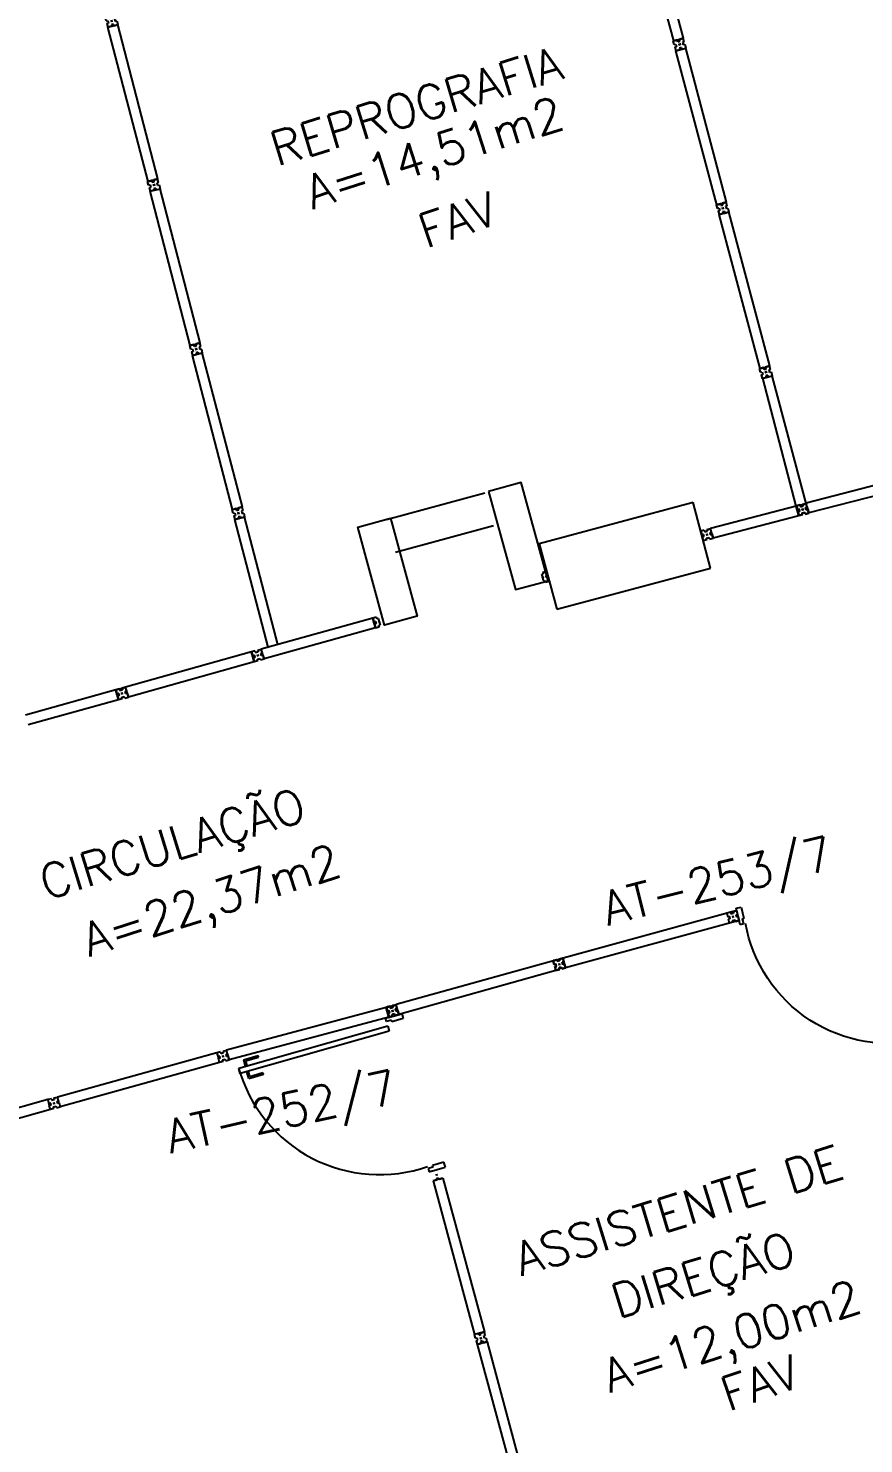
# Model space of a CAD drawing. Extents: x -165 to 137, y 302 to 416.
# Drawn here: x -111.31 to -106.38, y 326.5 to 334.86 of the extents above; entities that cross this region are included whole.
import ezdxf
from ezdxf.enums import TextEntityAlignment as Align

# ---------------------------------------------------------------- set-up
doc = ezdxf.new("R2010")
doc.units = 0
doc.header["$LTSCALE"] = 0.02
doc.header["$MEASUREMENT"] = 0
doc.layers.get('0').update_dxf_attribs({"linetype": 'CONTINUOUS'})
doc.layers.get('DEFPOINTS').update_dxf_attribs({"linetype": 'CONTINUOUS'})
for name, color, linetype in [('CENTRO_DE_CUSTO', 1, 'CONTINUOUS'), ('DIV', 2, 'CONTINUOUS'), ('ESTR', 3, 'CONTINUOUS'), ('TEXTO', 2, 'CONTINUOUS'), ('TEXTO-ENDEREÇO', 2, 'CONTINUOUS'), ('USO1', 2, 'CONTINUOUS'), ('ÁREA', 2, 'CONTINUOUS')]:
    doc.layers.add(name, color=color, linetype=linetype)
doc.styles.add('1', font='romans.shx', dxfattribs={"height": 1.1})
doc.styles.add('UNB-100', font='simplex.shx', dxfattribs={"height": 0.2})
doc.styles.add('UNB-100-1', font='simplex.shx', dxfattribs={"height": 0.2})
doc.dimstyles.new('1-600', dxfattribs={"dimtxt": 1.1, "dimasz": 2.5, "dimexe": 2, "dimexo": 4, "dimgap": 0.2, "dimtad": 1, "dimdec": 0, "dimzin": 4, "dimdsep": 46, "dimlunit": 6, "dimtxsty": '1', "dimblk1": 'NONE', "dimblk2": 'NONE', "dimsah": 1, "dimcen": 0, "dimclrd": 2, "dimclre": 2, "dimclrt": 2, "dimadec": 0, "dimazin": 0, "dimtfac": 1, "dimtdec": 0, "dimtmove": 2, "dimatfit": 3, "dimldrblk": 'NONE', "dimfxl": 0, "dimtolj": 1, "dimtzin": 0, "dimarcsym": 0})

# ---------------------------------------------------------------- blocks, each defined once
blk = doc.blocks.new('DIVMT-TTC')
for p, q in [((-0.03, 0.03), (-0.03, 0.006)), ((-0.008, 0.03), (-0.03, 0.03)), ((-0.0185, 0.006), (-0.03, 0.006)), ((-0.0185, -0.006), (-0.0185, 0.006)), ((-0.008, 0.03), (-0.008, 0.02)), ((-0.008, 0.02), (0.008, 0.02)), ((-0.0051, 0), (0.0051, 0)), ((0.0051, 0), (-0.0051, 0)), ((-0.0051, 0), (0.0051, 0)), ((0, -0.0051), (0, 0.0051)), ((0, 0.0051), (0, -0.0051)), ((0.008, 0.03), (0.008, 0.02)), ((0.008, 0.03), (0.03, 0.03)), ((0.0205, 0.006), (0.03, 0.006)), ((0.0205, -0.006), (0.0205, 0.006)), ((0.0205, 0.006), (0.0205, -0.006)), ((0.0205, 0.006), (0.03, 0.006)), ((0.97, 0.03), (0.03, 0.03)), ((0.03, 0.006), (0.03, 0.03)), ((0.03, -0.03), (0.03, 0.03)), ((0.03, -0.005), (0.03, 0.005)), ((0.97, -0.03), (0.97, 0.03)), ((0.97, 0.03), (0.97, 0.009)), ((0.97, 0.009), (0.97, 0.027)), ((0.9795, 0.006), (0.97, 0.006)), ((0.97, -0.005), (0.97, 0.005)), ((0.9795, 0.006), (0.9795, -0.006)), ((1.0051, 0), (0.9949, 0)), ((1, 0.0051), (1, -0.0051)), ((-0.0185, -0.006), (-0.03, -0.006)), ((-0.03, -0.03), (-0.03, -0.006)), ((-0.008, -0.03), (-0.03, -0.03)), ((-0.008, -0.03), (-0.008, -0.02)), ((-0.008, -0.02), (0.008, -0.02)), ((0.008, -0.03), (0.008, -0.02)), ((0.008, -0.03), (0.03, -0.03)), ((0.0205, -0.006), (0.03, -0.006)), ((0.0205, -0.006), (0.03, -0.006)), ((0.03, -0.006), (0.03, -0.03)), ((0.97, -0.03), (0.03, -0.03)), ((0.9795, -0.006), (0.97, -0.006)), ((0.97, -0.009), (0.97, -0.027))]:
    blk.add_line(p, q)
blk = doc.blocks.new('PILINT-TTC')
for points in [[(-0.1572, -8.3909), (-0.1828, -8.9904), (-0.3826, -8.9819), (-0.357, -8.3824)], [(0.4422, -8.4164), (0.4167, -9.0159), (0.6165, -9.0244), (0.642, -8.425)]]:
    blk.add_lwpolyline(points, close=True)
blk = doc.blocks.new('*D82')
at = {"layer": 'DEFPOINTS', "color": 0, "transparency": 16777216}
for p in [(-88.7083, 326.8637), (-88.3918, 325.3975), (-118.1512, 319.1742), (-117.7112, 317.7402), (-96.6851, 316.8114)]:
    blk.add_point(p, dxfattribs=at)
at = {"layer": 'USO1', "color": 2, "lineweight": -2, "transparency": 16777216}
for p, q in [((-87.5478, 321.4875), (-86.5978, 317.0868)), ((-116.5378, 313.9162), (-115.2196, 309.6205))]:
    blk.add_line(p, q, dxfattribs=at)
blk.add_arc((-13.2658, -22.6242), 349.5358, 102.18129, 107.059339, dxfattribs=at)
at = {"layer": 'USO1', "color": 2, "transparency": 16777216, "insert": (-101.7286, 316.4967), "char_height": 1.1, "attachment_point": 5, "rotation": 14.62031, "style": '1'}
blk.add_mtext('\\A1;Agronomia e Veterinária', dxfattribs=at)
blk = doc.blocks.new('_NONE')
at = {"color": 0, "linetype": 'ByBlock'}
blk.add_circle((0, 0), 0.25, dxfattribs=at)
blk = doc.blocks.new('PDV2D-TTC')
at = {"layer": 'DIV'}
for p, q in [((0.0299, 0.05), (0.0599, 0.05)), ((0.0299, 0.035), (0.0299, 0.05)), ((0.0299, -0.035), (0.0299, 0.035)), ((0.0599, 0.05), (0.0599, -0.0199)), ((0.9412, 0.05), (0.9412, -0.0199)), ((0.9712, 0.05), (0.9412, 0.05)), ((0.9712, 0.035), (0.9712, 0.05)), ((0.9712, -0.035), (0.9712, 0.035)), ((0.0299, -0.05), (0.0299, -0.0347)), ((0.05, -0.05), (0.0299, -0.05)), ((0.05, -0.0199), (0.0599, -0.0199)), ((0.05, -0.0199), (0.05, -0.05)), ((0.0787, -0.0505), (0.1087, -0.0505)), ((0.0787, -0.0505), (0.0787, -0.9647)), ((0.1087, -0.0505), (0.1087, -0.9647)), ((0.9512, -0.0199), (0.9412, -0.0199)), ((0.9512, -0.0199), (0.9512, -0.05)), ((0.9512, -0.05), (0.9712, -0.05)), ((0.9712, -0.05), (0.9712, -0.0347)), ((0.1087, -0.9647), (0.0787, -0.9647))]:
    blk.add_line(p, q, dxfattribs=at)
at = {"layer": 'DIV', "color": 1}
for p, q in [((0.0362, -0.9247), (0.0362, -0.8347)), ((0.0462, -0.8347), (0.0364, -0.8347)), ((0.0462, -0.9147), (0.0462, -0.8347)), ((0.1409, -0.9147), (0.1409, -0.8347)), ((0.1409, -0.8347), (0.1507, -0.8347)), ((0.1509, -0.9247), (0.1509, -0.8347)), ((0.0462, -0.9147), (0.0763, -0.9147)), ((0.1409, -0.9147), (0.1108, -0.9147)), ((0.0362, -0.9247), (0.0763, -0.9247)), ((0.1509, -0.9247), (0.1108, -0.9247))]:
    blk.add_line(p, q, dxfattribs=at)
blk.add_arc((0.0755, -0.1001), 0.8651, 270, 3.32145, dxfattribs=at)

msp = doc.modelspace()

# ---------------------------------------------------------------- linework, layer by layer
at = {"layer": 'DIV'}
for p, q in [((-106.9918, 332.8493), (-106.9686, 332.8555)), ((-106.9861, 332.8281), (-106.9918, 332.8493)), ((-106.9861, 332.8281), (-106.9765, 332.8307)), ((-106.982, 332.8126), (-106.9724, 332.8152)), ((-106.982, 332.8126), (-106.9764, 332.7914)), ((-106.9765, 332.8307), (-106.9724, 332.8152)), ((-106.9764, 332.7914), (-106.9184, 332.8068)), ((-106.9532, 332.7975), (-106.9764, 332.7914)), ((-106.7753, 332.0384), (-106.9737, 332.7922)), ((-106.9656, 332.8444), (-106.9686, 332.8555)), ((-106.9656, 332.8444), (-106.954, 332.8475)), ((-106.96, 332.8268), (-106.9502, 332.8294)), ((-106.9502, 332.8294), (-106.96, 332.8268)), ((-106.9338, 332.8648), (-106.957, 332.8586)), ((-106.954, 332.8475), (-106.957, 332.8586)), ((-106.9564, 332.833), (-106.9538, 332.8231)), ((-106.9538, 332.8231), (-106.9564, 332.833)), ((-106.9564, 332.833), (-106.9538, 332.8231)), ((-106.9556, 332.8067), (-106.944, 332.8098)), ((-106.944, 332.8098), (-106.9556, 332.8067)), ((-106.9556, 332.8067), (-106.9532, 332.7975)), ((-106.9556, 332.8067), (-106.9532, 332.7975)), ((-106.9522, 332.7978), (-106.9425, 332.8004)), ((-106.944, 332.8098), (-106.9416, 332.8006)), ((-106.944, 332.8098), (-106.9416, 332.8006)), ((-106.9416, 332.8006), (-106.9184, 332.8068)), ((-106.9282, 332.8435), (-106.9378, 332.8409)), ((-106.9378, 332.8409), (-106.9337, 332.8255)), ((-106.9282, 332.8435), (-106.9338, 332.8648)), ((-106.924, 332.828), (-106.9337, 332.8255)), ((-106.924, 332.828), (-106.9184, 332.8068)), ((-106.7174, 332.0537), (-106.9184, 332.8068)), ((-105.6887, 332.3219), (-106.7164, 332.0556)), ((-105.6735, 332.2639), (-106.7012, 331.9976)), ((-107.3852, 332.0586), (-108.2933, 331.8157)), ((-107.2819, 331.6722), (-107.3852, 332.0586)), ((-106.7541, 332.0439), (-106.7753, 332.0383)), ((-106.7541, 332.0439), (-106.7753, 332.0383)), ((-106.7531, 332.0461), (-106.7744, 332.0405)), ((-106.7744, 332.0405), (-106.7684, 332.0173)), ((-106.7744, 332.0405), (-106.7691, 332.0202)), ((-106.7593, 331.9824), (-106.7744, 332.0405)), ((-106.7551, 332.0437), (-106.7725, 332.039)), ((-106.7541, 332.0439), (-106.7515, 332.0343)), ((-106.7541, 332.0439), (-106.7515, 332.0343)), ((-106.7531, 332.0461), (-106.7506, 332.0364)), ((-106.7497, 332.0352), (-106.7522, 332.0444)), ((-106.7512, 332.0447), (-106.7416, 332.0473)), ((-106.7506, 332.0364), (-106.7351, 332.0404)), ((-106.7381, 332.0383), (-106.7406, 332.0475)), ((-106.7386, 332.048), (-106.7173, 332.0536)), ((-106.7386, 332.048), (-106.7173, 332.0536)), ((-106.7386, 332.048), (-106.736, 332.0384)), ((-106.7386, 332.048), (-106.736, 332.0384)), ((-106.7174, 332.0537), (-106.7377, 332.0483)), ((-106.7377, 332.0483), (-106.7203, 332.0529)), ((-106.7376, 332.0501), (-106.7164, 332.0556)), ((-106.7376, 332.0501), (-106.7351, 332.0404)), ((-106.7112, 332.0304), (-106.7173, 332.0536)), ((-106.702, 331.9956), (-106.7173, 332.0536)), ((-106.702, 331.9956), (-106.7173, 332.0536)), ((-106.7112, 332.0304), (-106.7173, 332.0536)), ((-106.7012, 331.9976), (-106.7164, 332.0556)), ((-106.7103, 332.0324), (-106.7164, 332.0556)), ((-110.1065, 332.0173), (-110.0833, 332.0233)), ((-110.101, 331.996), (-110.1065, 332.0173)), ((-110.101, 331.996), (-110.0913, 331.9985)), ((-110.097, 331.9805), (-110.0873, 331.983)), ((-110.097, 331.9805), (-110.0914, 331.9592)), ((-110.0914, 331.9592), (-110.0334, 331.9743)), ((-110.0682, 331.9653), (-110.0914, 331.9592)), ((-109.8945, 331.205), (-110.0914, 331.9592)), ((-110.0913, 331.9985), (-110.0873, 331.983)), ((-110.0804, 332.0122), (-110.0833, 332.0233)), ((-110.0804, 332.0122), (-110.0688, 332.0152)), ((-110.065, 331.9971), (-110.0749, 331.9945)), ((-110.0749, 331.9945), (-110.065, 331.9971)), ((-110.0485, 332.0324), (-110.0717, 332.0264)), ((-110.0688, 332.0152), (-110.0717, 332.0264)), ((-110.0712, 332.0007), (-110.0687, 331.9909)), ((-110.0687, 331.9909), (-110.0712, 332.0007)), ((-110.0712, 332.0007), (-110.0687, 331.9909)), ((-110.059, 331.9775), (-110.0706, 331.9745)), ((-110.0706, 331.9745), (-110.059, 331.9775)), ((-110.0706, 331.9745), (-110.0682, 331.9653)), ((-110.0706, 331.9745), (-110.0682, 331.9653)), ((-110.0672, 331.9655), (-110.0576, 331.968)), ((-110.059, 331.9775), (-110.0566, 331.9683)), ((-110.059, 331.9775), (-110.0566, 331.9683)), ((-110.0566, 331.9683), (-110.0334, 331.9743)), ((-110.0429, 332.0111), (-110.0526, 332.0086)), ((-110.0526, 332.0086), (-110.0486, 331.9931)), ((-110.0389, 331.9956), (-110.0486, 331.9931)), ((-110.0429, 332.0111), (-110.0485, 332.0324)), ((-110.0389, 331.9956), (-110.0334, 331.9743)), ((-109.8365, 331.2202), (-110.0334, 331.9743)), ((-106.7753, 332.0384), (-107.2819, 331.9059)), ((-106.7601, 331.9804), (-107.2667, 331.8479)), ((-106.76, 331.9803), (-106.7753, 332.0383)), ((-106.7753, 332.0383), (-106.77, 332.018)), ((-106.7753, 332.0383), (-106.7692, 332.0151)), ((-106.7753, 332.0383), (-106.7692, 332.0151)), ((-106.7753, 332.0383), (-106.77, 332.018)), ((-106.76, 331.9803), (-106.7753, 332.0383)), ((-106.77, 332.018), (-106.7746, 332.0354)), ((-106.77, 332.018), (-106.7746, 332.0354)), ((-106.7691, 332.0202), (-106.7737, 332.0376)), ((-106.7581, 332.0181), (-106.7692, 332.0151)), ((-106.7581, 332.0181), (-106.7692, 332.0151)), ((-106.76, 332.0175), (-106.7692, 332.0151)), ((-106.76, 332.0175), (-106.7692, 332.0151)), ((-106.7664, 332.0045), (-106.769, 332.0142)), ((-106.7664, 332.0045), (-106.769, 332.0142)), ((-106.7572, 332.0202), (-106.7684, 332.0173)), ((-106.7592, 332.0197), (-106.7684, 332.0173)), ((-106.7656, 332.0066), (-106.7681, 332.0163)), ((-106.755, 332.0065), (-106.7662, 332.0035)), ((-106.755, 332.0065), (-106.7662, 332.0035)), ((-106.757, 332.0059), (-106.7662, 332.0035)), ((-106.757, 332.0059), (-106.7662, 332.0035)), ((-106.76, 331.9803), (-106.7662, 332.0035)), ((-106.76, 331.9803), (-106.7662, 332.0035)), ((-106.7654, 332.0006), (-106.7608, 331.9832)), ((-106.7654, 332.0006), (-106.7608, 331.9832)), ((-106.7542, 332.0086), (-106.7653, 332.0057)), ((-106.7561, 332.0081), (-106.7653, 332.0057)), ((-106.7593, 331.9824), (-106.7653, 332.0057)), ((-106.7646, 332.0028), (-106.76, 331.9853)), ((-106.76, 332.0175), (-106.757, 332.0059)), ((-106.76, 332.0175), (-106.757, 332.0059)), ((-106.7388, 331.9859), (-106.76, 331.9803)), ((-106.7388, 331.9859), (-106.76, 331.9803)), ((-106.738, 331.988), (-106.7593, 331.9824)), ((-106.7592, 332.0197), (-106.7561, 332.0081)), ((-106.755, 332.0065), (-106.7581, 332.0181)), ((-106.755, 332.0065), (-106.7581, 332.0181)), ((-106.7542, 332.0086), (-106.7572, 332.0202)), ((-106.7515, 332.0343), (-106.736, 332.0384)), ((-106.7515, 332.0343), (-106.736, 332.0384)), ((-106.7381, 332.0383), (-106.7497, 332.0352)), ((-106.7337, 332.0183), (-106.7436, 332.0157)), ((-106.7436, 332.0157), (-106.7337, 332.0183)), ((-106.7337, 332.0183), (-106.7436, 332.0157)), ((-106.7436, 332.0157), (-106.7337, 332.0183)), ((-106.7337, 332.0183), (-106.7436, 332.0157)), ((-106.7436, 332.0157), (-106.7337, 332.0183)), ((-106.7337, 332.0183), (-106.7436, 332.0157)), ((-106.7436, 332.0157), (-106.7337, 332.0183)), ((-106.7337, 332.0183), (-106.7436, 332.0157)), ((-106.7427, 332.0178), (-106.7329, 332.0203)), ((-106.7329, 332.0203), (-106.7427, 332.0178)), ((-106.7427, 332.0178), (-106.7329, 332.0203)), ((-106.7329, 332.0203), (-106.7427, 332.0178)), ((-106.7413, 331.9956), (-106.7258, 331.9997)), ((-106.7413, 331.9956), (-106.7258, 331.9997)), ((-106.7388, 331.9859), (-106.7413, 331.9956)), ((-106.7388, 331.9859), (-106.7413, 331.9956)), ((-106.7405, 331.9977), (-106.725, 332.0017)), ((-106.738, 331.988), (-106.7405, 331.9977)), ((-106.74, 332.0219), (-106.7374, 332.012)), ((-106.7374, 332.012), (-106.74, 332.0219)), ((-106.74, 332.0219), (-106.7374, 332.012)), ((-106.7374, 332.012), (-106.74, 332.0219)), ((-106.74, 332.0219), (-106.7374, 332.012)), ((-106.7374, 332.012), (-106.74, 332.0219)), ((-106.74, 332.0219), (-106.7374, 332.012)), ((-106.7391, 332.024), (-106.7365, 332.0141)), ((-106.7365, 332.0141), (-106.7391, 332.024)), ((-106.7391, 332.024), (-106.7365, 332.0141)), ((-106.7233, 331.99), (-106.7258, 331.9997)), ((-106.7233, 331.99), (-106.7258, 331.9997)), ((-106.7225, 331.992), (-106.725, 332.0017)), ((-106.7233, 331.99), (-106.702, 331.9956)), ((-106.7233, 331.99), (-106.702, 331.9956)), ((-106.7225, 331.992), (-106.7012, 331.9976)), ((-106.7204, 332.028), (-106.7112, 332.0304)), ((-106.7204, 332.028), (-106.7112, 332.0304)), ((-106.7204, 332.028), (-106.7112, 332.0304)), ((-106.7204, 332.028), (-106.7112, 332.0304)), ((-106.7173, 332.0164), (-106.7204, 332.028)), ((-106.7204, 332.028), (-106.7173, 332.0164)), ((-106.7204, 332.028), (-106.7173, 332.0164)), ((-106.7173, 332.0164), (-106.7204, 332.028)), ((-106.7195, 332.03), (-106.7103, 332.0324)), ((-106.7195, 332.03), (-106.7103, 332.0324)), ((-106.7195, 332.03), (-106.7165, 332.0184)), ((-106.7165, 332.0184), (-106.7195, 332.03)), ((-106.7173, 332.0164), (-106.7081, 332.0188)), ((-106.7173, 332.0164), (-106.7081, 332.0188)), ((-106.7173, 332.0164), (-106.7081, 332.0188)), ((-106.7173, 332.0164), (-106.7081, 332.0188)), ((-106.7165, 332.0184), (-106.7073, 332.0208)), ((-106.7165, 332.0184), (-106.7073, 332.0208)), ((-106.7084, 332.0198), (-106.7109, 332.0295)), ((-106.7084, 332.0198), (-106.7109, 332.0295)), ((-106.7075, 332.0218), (-106.71, 332.0315)), ((-106.7081, 332.0188), (-106.702, 331.9956)), ((-106.7081, 332.0188), (-106.702, 331.9956)), ((-106.7073, 332.0208), (-106.7012, 331.9976)), ((-107.3187, 331.8963), (-107.34, 331.8908)), ((-107.34, 331.8908), (-107.3339, 331.8675)), ((-107.3248, 331.8327), (-107.3399, 331.8908)), ((-107.3399, 331.8908), (-107.3346, 331.8704)), ((-107.3346, 331.8704), (-107.3392, 331.8879)), ((-107.3187, 331.8963), (-107.3161, 331.8866)), ((-107.3161, 331.8866), (-107.3007, 331.8907)), ((-107.3046, 331.8742), (-107.3021, 331.8644)), ((-107.3021, 331.8644), (-107.3046, 331.8742)), ((-107.3046, 331.8742), (-107.302, 331.8644)), ((-107.3032, 331.9004), (-107.2819, 331.9059)), ((-107.3032, 331.9004), (-107.3007, 331.8907)), ((-107.285, 331.8803), (-107.2758, 331.8827)), ((-107.285, 331.8803), (-107.2758, 331.8827)), ((-107.285, 331.8803), (-107.282, 331.8687)), ((-107.282, 331.8687), (-107.285, 331.8803)), ((-107.2667, 331.8479), (-107.2819, 331.9059)), ((-107.2758, 331.8827), (-107.2819, 331.9059)), ((-107.2731, 331.872), (-107.2756, 331.8817)), ((-108.2933, 331.8157), (-108.1899, 331.4293)), ((-107.3228, 331.8704), (-107.3339, 331.8675)), ((-107.3247, 331.8699), (-107.3339, 331.8675)), ((-107.3311, 331.8569), (-107.3336, 331.8666)), ((-107.3197, 331.8588), (-107.3309, 331.8559)), ((-107.3248, 331.8327), (-107.3309, 331.8559)), ((-107.3217, 331.8583), (-107.3308, 331.8559)), ((-107.3301, 331.853), (-107.3255, 331.8356)), ((-107.3035, 331.8383), (-107.3248, 331.8327)), ((-107.3247, 331.8699), (-107.3217, 331.8583)), ((-107.3197, 331.8588), (-107.3228, 331.8704)), ((-107.3083, 331.868), (-107.2984, 331.8706)), ((-107.2984, 331.8706), (-107.3083, 331.868)), ((-107.3083, 331.868), (-107.2984, 331.8706)), ((-107.2984, 331.8706), (-107.3083, 331.868)), ((-107.306, 331.8479), (-107.2906, 331.852)), ((-107.3035, 331.8383), (-107.306, 331.8479)), ((-107.288, 331.8423), (-107.2906, 331.852)), ((-107.288, 331.8423), (-107.2667, 331.8479)), ((-107.282, 331.8687), (-107.2728, 331.8711)), ((-107.282, 331.8687), (-107.2728, 331.8711)), ((-107.2728, 331.8711), (-107.2667, 331.8479)), ((-108.2698, 331.6384), (-108.2775, 331.6364)), ((-108.2727, 331.6178), (-108.2775, 331.6364)), ((-108.2738, 331.6219), (-108.2712, 331.6121)), ((-108.2712, 331.6121), (-108.2738, 331.6219)), ((-108.2723, 331.6481), (-108.251, 331.6536)), ((-108.2723, 331.6481), (-108.2698, 331.6384)), ((-108.2542, 331.628), (-108.245, 331.6304)), ((-108.2542, 331.628), (-108.245, 331.6304)), ((-108.2542, 331.628), (-108.2511, 331.6164)), ((-108.2542, 331.628), (-108.2511, 331.6164)), ((-108.2516, 331.6183), (-108.2537, 331.6261)), ((-108.2522, 331.6285), (-108.2479, 331.6296)), ((-108.2359, 331.5956), (-108.251, 331.6536)), ((-108.2359, 331.5956), (-108.251, 331.6536)), ((-108.2457, 331.6333), (-108.2503, 331.6507)), ((-108.2422, 331.6197), (-108.2447, 331.6294)), ((-108.2422, 331.6197), (-108.2447, 331.6294)), ((-108.1899, 331.4293), (-107.2819, 331.6722)), ((-108.2676, 331.6183), (-108.2774, 331.6157)), ((-108.2774, 331.6157), (-108.2676, 331.6183)), ((-108.2774, 331.6157), (-108.2676, 331.6183)), ((-108.2674, 331.5977), (-108.2727, 331.6178)), ((-108.2674, 331.5977), (-108.2597, 331.5997)), ((-108.2572, 331.59), (-108.2597, 331.5997)), ((-108.2572, 331.59), (-108.2359, 331.5956)), ((-108.2511, 331.6164), (-108.242, 331.6188)), ((-108.2511, 331.6164), (-108.242, 331.6188)), ((-108.2492, 331.6169), (-108.2449, 331.618)), ((-108.2412, 331.6159), (-108.2366, 331.5985)), ((-109.2762, 331.3772), (-109.9349, 331.1935)), ((-109.26, 331.3194), (-109.2762, 331.3772)), ((-109.2762, 331.3772), (-109.2705, 331.357)), ((-109.2547, 331.3821), (-109.2759, 331.3762)), ((-109.2759, 331.3762), (-109.2597, 331.3184)), ((-109.2705, 331.357), (-109.2753, 331.3743)), ((-109.2702, 331.356), (-109.2751, 331.3733)), ((-109.2547, 331.3821), (-109.252, 331.3725)), ((-109.2443, 331.3746), (-109.252, 331.3725)), ((-109.2443, 331.3746), (-109.2387, 331.3545)), ((-109.26, 331.3194), (-109.9187, 331.1357)), ((-109.2605, 331.3567), (-109.2697, 331.3541)), ((-109.2603, 331.3556), (-109.2694, 331.3531)), ((-109.2667, 331.3435), (-109.2694, 331.3532)), ((-109.2691, 331.3521), (-109.2664, 331.3425)), ((-109.2622, 331.3551), (-109.2665, 331.3539)), ((-109.2573, 331.3451), (-109.2665, 331.3426)), ((-109.257, 331.3441), (-109.2662, 331.3415)), ((-109.2657, 331.3397), (-109.2608, 331.3223)), ((-109.2654, 331.3386), (-109.2605, 331.3213)), ((-109.259, 331.3435), (-109.2633, 331.3423)), ((-109.2605, 331.3567), (-109.2573, 331.3451)), ((-109.257, 331.3441), (-109.2603, 331.3556)), ((-109.2597, 331.3537), (-109.2576, 331.346)), ((-109.2385, 331.3243), (-109.2597, 331.3184)), ((-109.2343, 331.3578), (-109.2441, 331.355)), ((-109.234, 331.3567), (-109.2438, 331.354)), ((-109.2412, 331.334), (-109.2335, 331.3361)), ((-109.2385, 331.3243), (-109.2412, 331.334)), ((-109.2406, 331.3613), (-109.2378, 331.3515)), ((-109.2403, 331.3603), (-109.2375, 331.3505)), ((-109.2387, 331.3545), (-109.2335, 331.3361)), ((-109.9927, 331.1774), (-110.7361, 330.969)), ((-109.9715, 331.1833), (-109.9927, 331.1774)), ((-109.9927, 331.1774), (-109.987, 331.1572)), ((-109.9765, 331.1196), (-109.9927, 331.1774)), ((-109.9927, 331.1774), (-109.9862, 331.1543)), ((-109.987, 331.1572), (-109.9919, 331.1745)), ((-109.9751, 331.1574), (-109.9862, 331.1543)), ((-109.9771, 331.1568), (-109.9862, 331.1543)), ((-109.9832, 331.1437), (-109.9859, 331.1533)), ((-109.9719, 331.1458), (-109.983, 331.1427)), ((-109.9738, 331.1453), (-109.983, 331.1427)), ((-109.9765, 331.1196), (-109.983, 331.1427)), ((-109.9822, 331.1398), (-109.9773, 331.1225)), ((-109.9771, 331.1568), (-109.9738, 331.1453)), ((-109.9553, 331.1255), (-109.9765, 331.1196)), ((-109.9719, 331.1458), (-109.9751, 331.1574)), ((-109.9715, 331.1833), (-109.9688, 331.1737)), ((-109.9688, 331.1737), (-109.9534, 331.178)), ((-109.9508, 331.1579), (-109.9606, 331.1552)), ((-109.9606, 331.1552), (-109.9508, 331.1579)), ((-109.9508, 331.1579), (-109.9606, 331.1552)), ((-109.9606, 331.1552), (-109.9508, 331.1579)), ((-109.958, 331.1352), (-109.9426, 331.1395)), ((-109.9553, 331.1255), (-109.958, 331.1352)), ((-109.9571, 331.1615), (-109.9543, 331.1517)), ((-109.9571, 331.1615), (-109.9543, 331.1517)), ((-109.9543, 331.1517), (-109.9571, 331.1615)), ((-109.9561, 331.1876), (-109.9349, 331.1935)), ((-109.9561, 331.1876), (-109.9534, 331.178)), ((-109.9399, 331.1298), (-109.9426, 331.1395)), ((-109.9399, 331.1298), (-109.9187, 331.1357)), ((-109.9376, 331.1679), (-109.9284, 331.1704)), ((-109.9376, 331.1679), (-109.9284, 331.1704)), ((-109.9376, 331.1679), (-109.9343, 331.1563)), ((-109.9343, 331.1563), (-109.9376, 331.1679)), ((-109.9187, 331.1357), (-109.9349, 331.1935)), ((-109.9284, 331.1704), (-109.9349, 331.1935)), ((-109.9343, 331.1563), (-109.9252, 331.1589)), ((-109.9343, 331.1563), (-109.9252, 331.1589)), ((-109.9255, 331.1598), (-109.9281, 331.1695)), ((-109.9252, 331.1589), (-109.9187, 331.1357)), ((-109.9765, 331.1196), (-110.72, 330.9112)), ((-110.7939, 330.9529), (-110.7361, 330.969)), ((-110.7727, 330.9588), (-110.7939, 330.9528)), ((-110.7726, 330.9588), (-110.7938, 330.9529)), ((-110.7737, 330.9585), (-110.791, 330.9537)), ((-110.7727, 330.9588), (-110.77, 330.9491)), ((-110.7726, 330.9588), (-110.77, 330.9492)), ((-110.7682, 330.9502), (-110.7708, 330.9593)), ((-110.77, 330.9492), (-110.7545, 330.9534)), ((-110.77, 330.9491), (-110.7546, 330.9534)), ((-110.7698, 330.9596), (-110.7602, 330.9623)), ((-110.7566, 330.9534), (-110.7682, 330.9502)), ((-110.7566, 330.9534), (-110.7592, 330.9625)), ((-110.7573, 330.9631), (-110.7361, 330.969)), ((-110.7573, 330.9631), (-110.7546, 330.9534)), ((-110.7572, 330.9631), (-110.736, 330.9689)), ((-110.7572, 330.9631), (-110.7545, 330.9534)), ((-110.7361, 330.969), (-110.7563, 330.9633)), ((-110.7563, 330.9633), (-110.739, 330.9682)), ((-110.72, 330.9112), (-110.7361, 330.969)), ((-110.7296, 330.9459), (-110.7361, 330.969)), ((-110.72, 330.9111), (-110.736, 330.9689)), ((-110.7296, 330.9458), (-110.736, 330.9689)), ((-110.7939, 330.9528), (-111.327, 330.8048)), ((-110.7777, 330.8951), (-111.3108, 330.747)), ((-110.7939, 330.9528), (-110.7874, 330.9297)), ((-110.7939, 330.9528), (-110.7882, 330.9326)), ((-110.7777, 330.8951), (-110.7939, 330.9528)), ((-110.7938, 330.9529), (-110.7874, 330.9298)), ((-110.7938, 330.9529), (-110.7882, 330.9327)), ((-110.7778, 330.8951), (-110.7938, 330.9529)), ((-110.7882, 330.9326), (-110.7931, 330.95)), ((-110.7882, 330.9327), (-110.793, 330.95)), ((-110.7764, 330.9329), (-110.7874, 330.9298)), ((-110.7764, 330.9328), (-110.7874, 330.9297)), ((-110.7783, 330.9323), (-110.7874, 330.9298)), ((-110.7783, 330.9323), (-110.7874, 330.9297)), ((-110.7845, 330.9192), (-110.7872, 330.9288)), ((-110.7845, 330.9191), (-110.7872, 330.9288)), ((-110.7732, 330.9213), (-110.7842, 330.9182)), ((-110.7731, 330.9213), (-110.7842, 330.9182)), ((-110.7751, 330.9208), (-110.7842, 330.9182)), ((-110.7751, 330.9207), (-110.7842, 330.9182)), ((-110.7778, 330.8951), (-110.7842, 330.9182)), ((-110.7777, 330.8951), (-110.7842, 330.9182)), ((-110.7834, 330.9153), (-110.7786, 330.898)), ((-110.7834, 330.9153), (-110.7786, 330.8979)), ((-110.7783, 330.9323), (-110.7751, 330.9208)), ((-110.7783, 330.9323), (-110.7751, 330.9207)), ((-110.7566, 330.901), (-110.7778, 330.8951)), ((-110.7566, 330.901), (-110.7777, 330.8951)), ((-110.7732, 330.9213), (-110.7764, 330.9329)), ((-110.7731, 330.9213), (-110.7764, 330.9328)), ((-110.752, 330.9334), (-110.7618, 330.9307)), ((-110.7618, 330.9307), (-110.752, 330.9334)), ((-110.752, 330.9334), (-110.7618, 330.9307)), ((-110.7618, 330.9307), (-110.752, 330.9334)), ((-110.752, 330.9334), (-110.7618, 330.9307)), ((-110.7618, 330.9307), (-110.752, 330.9334)), ((-110.752, 330.9334), (-110.7618, 330.9307)), ((-110.7618, 330.9307), (-110.752, 330.9334)), ((-110.752, 330.9334), (-110.7618, 330.9307)), ((-110.7593, 330.9106), (-110.7439, 330.9149)), ((-110.7566, 330.901), (-110.7593, 330.9106)), ((-110.7592, 330.9106), (-110.7438, 330.9149)), ((-110.7566, 330.901), (-110.7592, 330.9106)), ((-110.7556, 330.9271), (-110.7583, 330.9369)), ((-110.7583, 330.9369), (-110.7556, 330.9271)), ((-110.7556, 330.9271), (-110.7583, 330.9369)), ((-110.7583, 330.9369), (-110.7556, 330.9271)), ((-110.7583, 330.9369), (-110.7556, 330.9271)), ((-110.7556, 330.9271), (-110.7583, 330.9369)), ((-110.7583, 330.9369), (-110.7556, 330.9271)), ((-110.7412, 330.9052), (-110.7439, 330.9149)), ((-110.7411, 330.9053), (-110.7438, 330.9149)), ((-110.7412, 330.9052), (-110.72, 330.9111)), ((-110.7411, 330.9053), (-110.72, 330.9112)), ((-110.7388, 330.9433), (-110.7296, 330.9459)), ((-110.7388, 330.9433), (-110.7296, 330.9459)), ((-110.7388, 330.9433), (-110.7296, 330.9458)), ((-110.7388, 330.9433), (-110.7296, 330.9458)), ((-110.7388, 330.9433), (-110.7356, 330.9317)), ((-110.7356, 330.9317), (-110.7388, 330.9433)), ((-110.7388, 330.9433), (-110.7356, 330.9318)), ((-110.7356, 330.9318), (-110.7388, 330.9433)), ((-110.7356, 330.9318), (-110.7264, 330.9343)), ((-110.7356, 330.9318), (-110.7264, 330.9343)), ((-110.7356, 330.9317), (-110.7264, 330.9342)), ((-110.7356, 330.9317), (-110.7264, 330.9342)), ((-110.7267, 330.9353), (-110.7294, 330.9449)), ((-110.7267, 330.9352), (-110.7293, 330.9448)), ((-110.7264, 330.9343), (-110.72, 330.9112)), ((-110.7264, 330.9342), (-110.72, 330.9111)), ((-107.1273, 329.6507), (-108.1531, 329.3706)), ((-107.1642, 329.641), (-107.1855, 329.6354)), ((-107.1855, 329.6354), (-107.1793, 329.6122)), ((-107.1642, 329.641), (-107.1616, 329.6313)), ((-107.1616, 329.6313), (-107.1462, 329.6354)), ((-107.1501, 329.619), (-107.1475, 329.6091)), ((-107.1475, 329.6091), (-107.1501, 329.619)), ((-107.1487, 329.6451), (-107.1274, 329.6507)), ((-107.1487, 329.6451), (-107.1462, 329.6354)), ((-107.1305, 329.6251), (-107.1213, 329.6275)), ((-107.1305, 329.6251), (-107.1213, 329.6275)), ((-107.1305, 329.6251), (-107.1275, 329.6135)), ((-107.1275, 329.6135), (-107.1305, 329.6251)), ((-107.1122, 329.5927), (-107.1274, 329.6507)), ((-107.1213, 329.6275), (-107.1274, 329.6507)), ((-107.1185, 329.6169), (-107.1211, 329.6265)), ((-107.1122, 329.5927), (-108.1378, 329.3126)), ((-107.1682, 329.6151), (-107.1793, 329.6122)), ((-107.1652, 329.6035), (-107.1763, 329.6006)), ((-107.1702, 329.5774), (-107.1763, 329.6006)), ((-107.1489, 329.583), (-107.1702, 329.5774)), ((-107.1652, 329.6035), (-107.1682, 329.6151)), ((-107.1537, 329.6127), (-107.1439, 329.6153)), ((-107.1439, 329.6153), (-107.1537, 329.6127)), ((-107.1537, 329.6127), (-107.1439, 329.6153)), ((-107.1514, 329.5927), (-107.136, 329.5967)), ((-107.1489, 329.583), (-107.1514, 329.5927)), ((-107.1334, 329.5871), (-107.136, 329.5967)), ((-107.1334, 329.5871), (-107.1122, 329.5927)), ((-107.1275, 329.6135), (-107.1183, 329.6159)), ((-107.1275, 329.6135), (-107.1183, 329.6159)), ((-107.1183, 329.6159), (-107.1122, 329.5927)), ((-108.2117, 329.3543), (-108.1539, 329.3704)), ((-108.1771, 329.364), (-108.1539, 329.3704)), ((-108.1744, 329.365), (-108.1531, 329.3706)), ((-108.1539, 329.3704), (-108.1742, 329.3648)), ((-108.1742, 329.3648), (-108.1568, 329.3696)), ((-108.148, 329.3492), (-108.1539, 329.3704)), ((-108.1378, 329.3126), (-108.1531, 329.3706)), ((-108.147, 329.3474), (-108.1531, 329.3706)), ((-108.2088, 329.3551), (-109.1381, 329.0956)), ((-108.1958, 329.2973), (-109.1229, 329.0376)), ((-108.1886, 329.3607), (-108.2117, 329.3543)), ((-108.2058, 329.3331), (-108.2117, 329.3543)), ((-108.1898, 329.361), (-108.2111, 329.3554)), ((-108.2111, 329.3554), (-108.205, 329.3322)), ((-108.1915, 329.3599), (-108.2088, 329.3551)), ((-108.2058, 329.3331), (-108.1962, 329.3358)), ((-108.1939, 329.3351), (-108.205, 329.3322)), ((-108.1908, 329.3235), (-108.2019, 329.3206)), ((-108.1958, 329.2973), (-108.2019, 329.3206)), ((-108.2015, 329.3177), (-108.1919, 329.3204)), ((-108.2015, 329.3177), (-108.1956, 329.2965)), ((-108.1919, 329.3204), (-108.1962, 329.3358)), ((-108.1746, 329.3029), (-108.1958, 329.2973)), ((-108.1956, 329.2965), (-108.1725, 329.3029)), ((-108.1908, 329.3235), (-108.1939, 329.3351)), ((-108.1898, 329.361), (-108.1873, 329.3513)), ((-108.1861, 329.3516), (-108.1886, 329.3607)), ((-108.1861, 329.3516), (-108.1886, 329.3607)), ((-108.1877, 329.361), (-108.178, 329.3637)), ((-108.1873, 329.3513), (-108.1718, 329.3554)), ((-108.1745, 329.3548), (-108.1861, 329.3516)), ((-108.1745, 329.3548), (-108.1861, 329.3516)), ((-108.1699, 329.3348), (-108.1797, 329.3321)), ((-108.1699, 329.3348), (-108.1797, 329.3321)), ((-108.1794, 329.3327), (-108.1695, 329.3353)), ((-108.1695, 329.3353), (-108.1794, 329.3327)), ((-108.1794, 329.3327), (-108.1695, 329.3353)), ((-108.1745, 329.3548), (-108.1771, 329.364)), ((-108.1745, 329.3548), (-108.1771, 329.364)), ((-108.1771, 329.3126), (-108.1616, 329.3167)), ((-108.1746, 329.3029), (-108.1771, 329.3126)), ((-108.1734, 329.3285), (-108.1761, 329.3384)), ((-108.1734, 329.3285), (-108.1761, 329.3384)), ((-108.1758, 329.3389), (-108.1732, 329.3291)), ((-108.1732, 329.3291), (-108.1758, 329.3389)), ((-108.164, 329.3173), (-108.1756, 329.314)), ((-108.1756, 329.314), (-108.1725, 329.3029)), ((-108.1744, 329.365), (-108.1718, 329.3554)), ((-108.164, 329.3173), (-108.1609, 329.3062)), ((-108.1591, 329.307), (-108.1616, 329.3167)), ((-108.1378, 329.3126), (-108.1609, 329.3062)), ((-108.1591, 329.307), (-108.1378, 329.3126)), ((-108.148, 329.3492), (-108.1577, 329.3465)), ((-108.1534, 329.3311), (-108.1577, 329.3465)), ((-108.1562, 329.345), (-108.147, 329.3474)), ((-108.1562, 329.345), (-108.147, 329.3474)), ((-108.1562, 329.345), (-108.1531, 329.3334)), ((-108.1531, 329.3334), (-108.1562, 329.345)), ((-108.1437, 329.3338), (-108.1534, 329.3311)), ((-108.1531, 329.3334), (-108.1439, 329.3358)), ((-108.1531, 329.3334), (-108.1439, 329.3358)), ((-108.1442, 329.3368), (-108.1467, 329.3465)), ((-108.1439, 329.3358), (-108.1378, 329.3126)), ((-108.1437, 329.3338), (-108.1378, 329.3126)), ((-109.1968, 329.0793), (-110.1397, 328.8276)), ((-109.1968, 329.0793), (-109.139, 329.0954)), ((-109.1737, 329.0857), (-109.1968, 329.0793)), ((-109.1968, 329.0793), (-109.1914, 329.059)), ((-109.1813, 329.0213), (-109.1968, 329.0793)), ((-109.1968, 329.0793), (-109.1914, 329.059)), ((-109.1813, 329.0213), (-109.1968, 329.0793)), ((-109.1909, 329.0581), (-109.1968, 329.0793)), ((-109.1754, 329.085), (-109.1967, 329.0794)), ((-109.1967, 329.0794), (-109.1906, 329.0562)), ((-109.1749, 329.086), (-109.1962, 329.0804)), ((-109.1962, 329.0804), (-109.1901, 329.0572)), ((-109.1914, 329.059), (-109.196, 329.0764)), ((-109.1914, 329.059), (-109.196, 329.0764)), ((-109.1766, 329.0849), (-109.1939, 329.0801)), ((-109.1909, 329.0581), (-109.1812, 329.0608)), ((-109.1795, 329.0591), (-109.1906, 329.0562)), ((-109.1814, 329.0585), (-109.1906, 329.0561)), ((-109.1814, 329.0585), (-109.1906, 329.0561)), ((-109.1878, 329.0455), (-109.1903, 329.0551)), ((-109.1878, 329.0455), (-109.1903, 329.0551)), ((-109.1789, 329.0601), (-109.1901, 329.0572)), ((-109.1764, 329.0475), (-109.1875, 329.0446)), ((-109.1783, 329.047), (-109.1875, 329.0445)), ((-109.1783, 329.047), (-109.1875, 329.0445)), ((-109.1814, 329.0214), (-109.1875, 329.0446)), ((-109.1759, 329.0485), (-109.187, 329.0455)), ((-109.1809, 329.0223), (-109.187, 329.0455)), ((-109.1867, 329.0416), (-109.1821, 329.0242)), ((-109.1867, 329.0416), (-109.1821, 329.0242)), ((-109.1866, 329.0427), (-109.1769, 329.0454)), ((-109.1866, 329.0427), (-109.1807, 329.0215)), ((-109.1814, 329.0585), (-109.1783, 329.047)), ((-109.1814, 329.0585), (-109.1783, 329.047)), ((-109.1769, 329.0454), (-109.1812, 329.0608)), ((-109.1764, 329.0475), (-109.1795, 329.0591)), ((-109.1759, 329.0485), (-109.1789, 329.0601)), ((-109.1754, 329.085), (-109.1729, 329.0753)), ((-109.1749, 329.086), (-109.1723, 329.0763)), ((-109.1711, 329.0766), (-109.1737, 329.0857)), ((-109.1711, 329.0766), (-109.1737, 329.0857)), ((-109.1729, 329.0753), (-109.1574, 329.0794)), ((-109.1727, 329.086), (-109.1631, 329.0887)), ((-109.1723, 329.0763), (-109.1569, 329.0804)), ((-109.1596, 329.0798), (-109.1711, 329.0766)), ((-109.1596, 329.0798), (-109.1711, 329.0766)), ((-109.1551, 329.0594), (-109.165, 329.0567)), ((-109.1551, 329.0594), (-109.165, 329.0567)), ((-109.165, 329.0567), (-109.1551, 329.0593)), ((-109.1551, 329.0593), (-109.165, 329.0567)), ((-109.165, 329.0567), (-109.1551, 329.0593)), ((-109.1549, 329.0598), (-109.1647, 329.0571)), ((-109.1549, 329.0598), (-109.1647, 329.0571)), ((-109.1644, 329.0577), (-109.1546, 329.0603)), ((-109.1546, 329.0603), (-109.1644, 329.0577)), ((-109.1644, 329.0577), (-109.1546, 329.0603)), ((-109.1627, 329.0367), (-109.1472, 329.0407)), ((-109.1601, 329.027), (-109.1627, 329.0367)), ((-109.1622, 329.0376), (-109.1467, 329.0417)), ((-109.1596, 329.0279), (-109.1622, 329.0376)), ((-109.1621, 329.089), (-109.139, 329.0954)), ((-109.1596, 329.0798), (-109.1621, 329.089)), ((-109.1596, 329.0798), (-109.1621, 329.089)), ((-109.1614, 329.063), (-109.1587, 329.0531)), ((-109.1588, 329.0531), (-109.1614, 329.063)), ((-109.1614, 329.063), (-109.1588, 329.0531)), ((-109.1614, 329.063), (-109.1587, 329.0531)), ((-109.1584, 329.0535), (-109.1612, 329.0634)), ((-109.1584, 329.0535), (-109.1612, 329.0634)), ((-109.1608, 329.0639), (-109.1582, 329.0541)), ((-109.1582, 329.0541), (-109.1608, 329.0639)), ((-109.1491, 329.0422), (-109.1606, 329.039)), ((-109.1606, 329.039), (-109.1575, 329.0279)), ((-109.16, 329.0891), (-109.1387, 329.0947)), ((-109.16, 329.0891), (-109.1574, 329.0794)), ((-109.1594, 329.09), (-109.1381, 329.0956)), ((-109.1594, 329.09), (-109.1569, 329.0804)), ((-109.139, 329.0954), (-109.1592, 329.0898)), ((-109.1592, 329.0898), (-109.1419, 329.0946)), ((-109.1491, 329.0422), (-109.146, 329.0312)), ((-109.1447, 329.0311), (-109.1472, 329.0407)), ((-109.1441, 329.032), (-109.1467, 329.0417)), ((-109.1229, 329.0376), (-109.146, 329.0312)), ((-109.1447, 329.0311), (-109.1234, 329.0367)), ((-109.1441, 329.032), (-109.1229, 329.0376)), ((-109.1331, 329.0742), (-109.1427, 329.0715)), ((-109.1384, 329.0561), (-109.1427, 329.0715)), ((-109.1418, 329.0691), (-109.1326, 329.0715)), ((-109.1418, 329.0691), (-109.1326, 329.0715)), ((-109.1387, 329.0575), (-109.1418, 329.0691)), ((-109.1418, 329.0691), (-109.1387, 329.0575)), ((-109.1412, 329.07), (-109.132, 329.0724)), ((-109.1412, 329.07), (-109.132, 329.0724)), ((-109.1412, 329.07), (-109.1382, 329.0584)), ((-109.1382, 329.0584), (-109.1412, 329.07)), ((-109.1331, 329.0742), (-109.139, 329.0954)), ((-109.1326, 329.0715), (-109.1387, 329.0947)), ((-109.1234, 329.0367), (-109.1387, 329.0947)), ((-109.1387, 329.0575), (-109.1295, 329.0599)), ((-109.1387, 329.0575), (-109.1295, 329.0599)), ((-109.1288, 329.0588), (-109.1384, 329.0561)), ((-109.1382, 329.0584), (-109.129, 329.0608)), ((-109.1382, 329.0584), (-109.129, 329.0608)), ((-109.1229, 329.0376), (-109.1381, 329.0956)), ((-109.132, 329.0724), (-109.1381, 329.0956)), ((-109.1298, 329.0609), (-109.1323, 329.0705)), ((-109.1292, 329.0618), (-109.1318, 329.0715)), ((-109.1295, 329.0599), (-109.1234, 329.0367)), ((-109.129, 329.0608), (-109.1229, 329.0376)), ((-109.1288, 329.0588), (-109.1229, 329.0376)), ((-109.1813, 329.0213), (-110.1243, 328.7697)), ((-109.1601, 329.027), (-109.1814, 329.0214)), ((-109.1596, 329.0279), (-109.1809, 329.0223)), ((-109.1807, 329.0215), (-109.1575, 329.0279)), ((-110.1977, 328.8122), (-111.138, 328.5506)), ((-110.1765, 328.8178), (-110.1977, 328.8122)), ((-110.1977, 328.8122), (-110.1884, 328.7774)), ((-110.1804, 328.7919), (-110.1915, 328.789)), ((-110.1773, 328.7803), (-110.1804, 328.7919)), ((-110.1765, 328.8178), (-110.1739, 328.8082)), ((-110.1739, 328.8082), (-110.1584, 328.8123)), ((-110.1659, 328.7896), (-110.1561, 328.7922)), ((-110.1561, 328.7922), (-110.1659, 328.7896)), ((-110.1659, 328.7896), (-110.1561, 328.7922)), ((-110.1597, 328.786), (-110.1623, 328.7958)), ((-110.1623, 328.7958), (-110.1597, 328.786)), ((-110.161, 328.822), (-110.1397, 328.8276)), ((-110.161, 328.822), (-110.1584, 328.8123)), ((-110.1427, 328.802), (-110.1336, 328.8044)), ((-110.1427, 328.802), (-110.1336, 328.8044)), ((-110.1396, 328.7904), (-110.1427, 328.802)), ((-110.1427, 328.802), (-110.1396, 328.7904)), ((-110.1336, 328.8044), (-110.1397, 328.8276)), ((-110.1243, 328.7697), (-110.1397, 328.8276)), ((-110.1396, 328.7904), (-110.1305, 328.7929)), ((-110.1396, 328.7904), (-110.1305, 328.7929)), ((-110.1307, 328.7938), (-110.1333, 328.8035)), ((-110.1305, 328.7929), (-110.1243, 328.7697)), ((-110.1821, 328.7542), (-111.1224, 328.4927)), ((-110.1773, 328.7803), (-110.1884, 328.7774)), ((-110.1822, 328.7542), (-110.1884, 328.7774)), ((-110.161, 328.7599), (-110.1822, 328.7542)), ((-110.1636, 328.7695), (-110.1481, 328.7737)), ((-110.161, 328.7599), (-110.1636, 328.7695)), ((-110.1455, 328.764), (-110.1481, 328.7737)), ((-110.1455, 328.764), (-110.1243, 328.7697)), ((-111.196, 328.535), (-112.1355, 328.2707)), ((-111.1747, 328.5407), (-111.196, 328.535)), ((-111.196, 328.535), (-111.1866, 328.5002)), ((-111.1747, 328.5407), (-111.1721, 328.531)), ((-111.1721, 328.531), (-111.1567, 328.5352)), ((-111.1593, 328.5449), (-111.138, 328.5506)), ((-111.1593, 328.5449), (-111.1567, 328.5352)), ((-111.1286, 328.5158), (-111.138, 328.5506)), ((-111.1802, 328.4771), (-112.1197, 328.2128)), ((-111.1786, 328.5148), (-111.1897, 328.5118)), ((-111.1755, 328.5032), (-111.1866, 328.5002)), ((-111.1803, 328.477), (-111.1866, 328.5002)), ((-111.1591, 328.4828), (-111.1803, 328.477)), ((-111.1755, 328.5032), (-111.1786, 328.5148)), ((-111.1641, 328.5125), (-111.1542, 328.5151)), ((-111.1542, 328.5151), (-111.1641, 328.5125)), ((-111.1641, 328.5125), (-111.1542, 328.5151)), ((-111.1617, 328.4924), (-111.1462, 328.4966)), ((-111.1591, 328.4828), (-111.1617, 328.4924)), ((-111.1578, 328.5089), (-111.1605, 328.5187)), ((-111.1605, 328.5187), (-111.1578, 328.5089)), ((-111.1436, 328.4869), (-111.1462, 328.4966)), ((-111.1436, 328.4869), (-111.1224, 328.4927)), ((-111.1409, 328.5249), (-111.1318, 328.5274)), ((-111.1409, 328.5249), (-111.1318, 328.5274)), ((-111.1378, 328.5134), (-111.1409, 328.5249)), ((-111.1409, 328.5249), (-111.1378, 328.5134)), ((-111.1378, 328.5134), (-111.1286, 328.5158)), ((-111.1378, 328.5134), (-111.1286, 328.5158)), ((-111.1286, 328.5158), (-111.1224, 328.4927))]:
    msp.add_line(p, q, dxfattribs=at)
at = {"layer": 'ESTR'}
for p, q in [((-109.1945, 331.9597), (-108.6153, 332.1161)), ((-109.1424, 331.7666), (-108.5631, 331.923))]:
    msp.add_line(p, q, dxfattribs=at)

# ---------------------------------------------------------------- block references
at = {"layer": 'DIV'}
for name, p, rotation in [('DIVMT-TTC', (-107.7199, 335.7289), 284.8939705511436), ('DIVMT-TTC', (-110.8191, 334.9008), 284.5839705511431), ('DIVMT-TTC', (-107.465, 334.762), 284.8939705511436), ('DIVMT-TTC', (-110.5694, 333.9325), 284.5839705511431), ('DIVMT-TTC', (-107.21, 333.795), 284.8939705511436), ('DIVMT-TTC', (-110.3197, 332.9641), 284.5839705511431), ('PDV2D-TTC', (-109.161, 329.0577), 285.8387662045645), ('DIVMT-TTC', (-108.6388, 327.1272), 105.1081678998967), ('DIVMT-TTC', (-108.3781, 326.1617), 105.1081678998967)]:
    msp.add_blockref(name, p, dxfattribs=dict(at, rotation=rotation))
at = {"layer": 'DIV', "xscale": -1, "rotation": 13.7196736598604}
msp.add_blockref('PDV2D-TTC', (-106.1752, 329.8462), dxfattribs=at)
at = {"layer": 'ESTR', "rotation": 17.67582076994561}
msp.add_blockref('PILINT-TTC', (-111.5691, 340.009), dxfattribs=at)

# ---------------------------------------------------------------- texts
at = {"layer": 'CENTRO_DE_CUSTO', "linetype": 'Continuous', "style": 'UNB-100'}
for p in [(-108.9619, 333.5577), (-107.1759, 326.694)]:
    msp.add_text('FAV', height=0.2, rotation=18.98617, dxfattribs=at).set_placement(p)
at = {"layer": 'TEXTO', "style": 'UNB-100'}
for s, p in [('REPROGRAFIA', (-109.843, 334.0429)), ('CIRCULAÇÃO', (-111.2059, 329.7135)), ('ASSISTENTE DE', (-108.4004, 327.4919)), ('DIREÇÃO', (-107.8295, 327.2429))]:
    msp.add_text(s, height=0.2, rotation=16.97586, dxfattribs=at).set_placement(p)
at = {"layer": 'TEXTO-ENDEREÇO', "style": 'UNB-100-1'}
for s, rotation, p in [('AT-253/7', 14.15869, (-107.8898, 329.5616)), ('AT-252/7', 12.61185, (-110.4721, 328.2166))]:
    msp.add_text(s, height=0.2, rotation=rotation, dxfattribs=at).set_placement(p)
at = {"layer": 'ÁREA', "style": 'UNB-100'}
for s, p in [('A=14,51m2', (-108.8824, 334.0295)), ('A=22,37m2', (-110.2, 329.6178)), ('A=12,00m2', (-107.1266, 327.0452))]:
    msp.add_text(s, height=0.2, rotation=17.81999, dxfattribs=at).set_placement(p, align=Align.CENTER)

# ---------------------------------------------------------------- dimensions: what is measured, and where the dimension line sits
at = {"layer": 'USO1'}
dim = msp.add_angular_dim_2l(base=(-96.6851, 316.8114), line1=((-88.7083, 326.8637), (-88.3918, 325.3975)), line2=((-118.1512, 319.1742), (-117.7112, 317.7402)), text='Agronomia e Veterinária', dimstyle='1-600', override={"dimazin": 1}, dxfattribs=at)
dim.commit()
dim.dimension.update_dxf_attribs({"geometry": '*D82', "text_midpoint": (-101.7286, 316.4967)})

doc.saveas('drawing.dxf')
